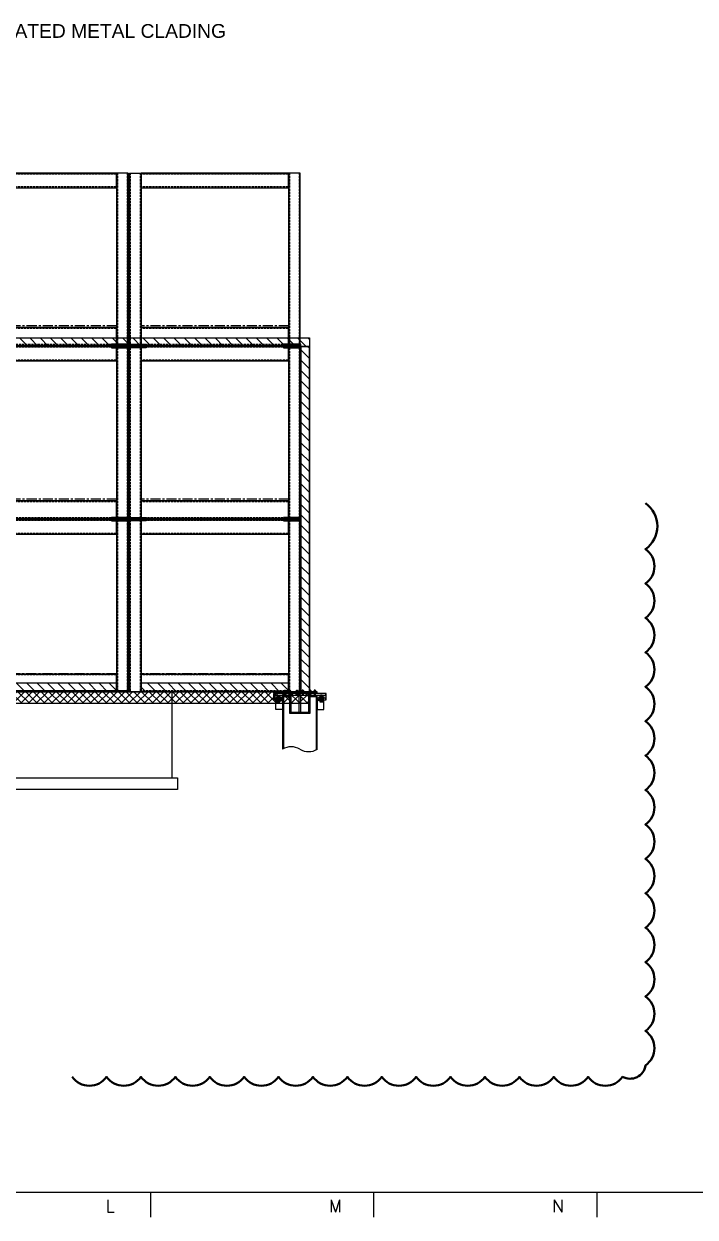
# Model space of a CAD drawing. Header units: millimetres. Extents: x 66027 to 360317, y -114806 to -64032.
# Drawn here: x 334986 to 346695, y -114182 to -93380 of the extents above; entities that cross this region are included whole.
import ezdxf

# ---------------------------------------------------------------- set-up
doc = ezdxf.new("R2010")
doc.units = ezdxf.units.MM
doc.header["$LTSCALE"] = 140
doc.linetypes.add('CENTER', pattern=[2, 1.25, -0.25, 0.25, -0.25])
doc.linetypes.add('HIDDEN', pattern=[0.375, 0.25, -0.125])
for name, color, linetype in [('1', 7, 'Continuous'), ('C_CEN', 1, 'CENTER'), ('C_COLUMN-01', 2, 'Continuous'), ('C_CONC', 3, 'Continuous'), ('C_GIRDER', 2, 'Continuous'), ('C_HAT', 253, 'Continuous'), ('C_TEXT_01', 2, 'Continuous'), ('CONC', 3, 'Continuous'), ('finish', 1, 'Continuous'), ('PLATE', 2, 'Continuous'), ('TAN-TIT', 30, 'Continuous'), ('나사산', 1, 'Continuous'), ('중심선', 1, 'CENTER')]:
    doc.layers.add(name, color=color, linetype=linetype)
doc.layers.add('C_REV', color=4, linetype='Continuous', lineweight=50)
doc.styles.add('Arial', font='arial.ttf')
doc.styles.add('COM', font='COMPLEX', dxfattribs={"height": 5})

# ---------------------------------------------------------------- blocks, each defined once
blk = doc.blocks.new('BORDER')
at = {"layer": 'TAN-TIT'}
for p, q in [((4977, 3520), (232823, 3520)), ((160720, 3520), (160720, 2078)), ((173699, 3520), (173699, 2078)), ((186677, 3520), (186677, 2078))]:
    blk.add_line(p, q, dxfattribs=at)
at = {"layer": 'TAN-TIT', "style": 'COM'}
for s, p in [('L', (158124, 2366)), ('M', (171103, 2366)), ('N', (184082, 2366))]:
    blk.add_text(s, height=721, dxfattribs=at).set_placement(p)
blk = doc.blocks.new('_DatumFilled')
at = {"color": 0, "linetype": 'ByBlock'}
blk.add_solid([(0, 0.6), (-1, 0), (0, -0.6)], dxfattribs=at)
blk = doc.blocks.new('A$C6AAD2DAC')
at = {"layer": 'C_GIRDER'}
h = blk.add_hatch(dxfattribs=at)
h.set_pattern_fill('AR-CONC', color=8, scale=5, style=0)
h.set_pattern_definition([(50, (-570551.594, 28468.113), (35.8630091, -3.1376067), [3.75, -41.25]), (355, (-570551.594, 28468.113), (-6.9375667, 37.6096067), [3, -33]), (100.4514, (-570548.605, 28467.85), (28.925469, 34.471977), [3.1870095, -35.0571056]), (46.1842, (-570551.594, 28478.113), (53.3620524, -8.2759507), [5.625, -61.875]), (96.6356, (-570547.147, 28477.423), (46.7331353, 48.7058935), [4.7805144, -52.58565]), (351.1842, (-570551.594, 28478.113), (46.733097, 48.70593), [4.5, -49.5]), (21, (-570546.594, 28475.613), (29.8453526, -20.1309445), [3.75, -41.25]), (326, (-570546.594, 28475.613), (12.1657666, 36.2575023), [3, -33]), (71.4514, (-570544.107, 28473.936), (42.0111314, 16.1265248), [3.1870095, -35.0571056]), (37.5, (-570551.594, 28468.113), (0.60799277, 16.6446927), [0, -32.6, 0, -33.5, 0, -33.125]), (7.5, (-570551.594, 28468.113), (13.15347687, 19.7205856), [0, -19.1, 0, -31.85, 0, -12.625]), (327.5, (-570562.744, 28468.113), (26.6911218, -1.1277436), [0, -12.5, 0, -39, 0, -51.75]), (317.5, (-570567.744, 28468.113), (29.1593085, 5.0052491), [0, -16.25, 0, -25.9, 0, -36.75])])
h.paths.add_polyline_path([(66, -30), (6, -30), (6, -80), (31, -80), (31, -70), (58, -70), (56, -69, -0.038368), (54, -68), (54, -48, -0.038368), (56, -47), (58, -46), (66, -46)])
h.paths.add_polyline_path([(156, -50), (170, -50), (306, -50), (306, -30), (96, -30), (96, -46), (104, -46), (106, -47, -0.038368), (108, -48), (108, -68, -0.038368), (106, -69), (104, -70), (131, -70), (131, -80), (156, -80)])
h.paths.add_polyline_path([(779, -33), (790, -36), (792, -30), (606, -30), (606, -50), (742, -50), (756, -50), (756, -80), (781, -80), (781, -70), (808, -70), (806, -69, -0.038368), (804, -68), (804, -48, -0.038368), (806, -47), (808, -46), (816, -46), (816, -30), (792, -30), (790, -36), (794, -36), (778, -69)])
h.paths.add_polyline_path([(906, -30), (846, -30), (846, -46), (854, -46), (856, -47, -0.038368), (858, -48), (858, -68, -0.038368), (856, -69), (854, -70), (881, -70), (881, -80), (906, -80)])
h.paths.add_polyline_path([(281, -50), (281, -350), (631, -350), (631, -50), (606, -50), (606, -330), (306, -330), (306, -50)])
at = {"layer": 'C_HAT'}
h = blk.add_hatch(dxfattribs=at)
h.set_pattern_fill('ANSI31', color=8, scale=100, style=0)
h.set_pattern_definition([(45, (-574219.121, 21868.165), (-8.83883476, 8.83883476), [])])
h.paths.add_polyline_path([(456, 30), (156, 30), (156, 10), (456, 10)])
h = blk.add_hatch(dxfattribs=at)
h.set_pattern_fill('ANSI31', color=8, scale=100, style=0)
h.set_pattern_definition([(135, (575131.121, 21868.165), (8.83883476, 8.83883476), [])])
h.paths.add_polyline_path([(456, 30), (756, 30), (756, 10), (456, 10)])
at = {"color": 8}
for p, q in [((181, 46), (179, 45)), ((179, 45), (179, 31)), ((181, 30), (179, 31)), ((211, 46), (181, 46)), ((211, 30), (181, 30)), ((186, 56), (187, 57)), ((186, -29), (186, 56)), ((186, 56), (206, 56)), ((187, 57), (205, 57)), ((187, 45), (187, 31)), ((205, 57), (206, 56)), ((205, 45), (205, 31)), ((206, 56), (206, -29)), ((213, 45), (211, 46)), ((213, 31), (211, 30)), ((213, 45), (213, 31)), ((262, 46), (260, 45)), ((260, 45), (260, 31)), ((262, 30), (260, 31)), ((292, 46), (262, 46)), ((292, 30), (262, 30)), ((267, 56), (268, 57)), ((267, -29), (267, 56)), ((267, 56), (287, 56)), ((268, 57), (286, 57)), ((268, 45), (268, 31)), ((286, 57), (287, 56)), ((286, 45), (286, 31)), ((287, 56), (287, -29)), ((294, 45), (292, 46)), ((294, 31), (292, 30)), ((294, 45), (294, 31)), ((391, 46), (389, 45)), ((389, 45), (389, 31)), ((391, 30), (389, 31)), ((421, 46), (391, 46)), ((421, 30), (391, 30)), ((396, 56), (397, 57)), ((396, -29), (396, 56)), ((396, 56), (416, 56)), ((397, 57), (415, 57)), ((397, 45), (397, 31)), ((415, 57), (416, 56)), ((415, 45), (415, 31)), ((416, 56), (416, -29)), ((423, 45), (421, 46)), ((423, 31), (421, 30)), ((423, 45), (423, 31)), ((489, 45), (491, 46)), ((489, 45), (489, 31)), ((489, 31), (491, 30)), ((491, 46), (521, 46)), ((491, 30), (521, 30)), ((497, 57), (496, 56)), ((516, 56), (496, 56)), ((496, 56), (496, -29)), ((515, 57), (497, 57)), ((497, 45), (497, 31)), ((516, 56), (515, 57)), ((515, 45), (515, 31)), ((516, -29), (516, 56)), ((521, 46), (523, 45)), ((521, 30), (523, 31)), ((523, 45), (523, 31)), ((618, 45), (620, 46)), ((618, 45), (618, 31)), ((618, 31), (620, 30)), ((620, 46), (650, 46)), ((620, 30), (650, 30)), ((626, 57), (625, 56)), ((645, 56), (625, 56)), ((625, 56), (625, -29)), ((644, 57), (626, 57)), ((626, 45), (626, 31)), ((645, 56), (644, 57)), ((644, 45), (644, 31)), ((645, -29), (645, 56)), ((650, 46), (652, 45)), ((650, 30), (652, 31)), ((652, 45), (652, 31)), ((699, 45), (701, 46)), ((699, 45), (699, 31)), ((699, 31), (701, 30)), ((701, 46), (731, 46)), ((701, 30), (731, 30)), ((707, 57), (706, 56)), ((726, 56), (706, 56)), ((706, 56), (706, -29)), ((725, 57), (707, 57)), ((707, 45), (707, 31)), ((726, 56), (725, 57)), ((725, 45), (725, 31)), ((726, -29), (726, 56)), ((731, 46), (733, 45)), ((731, 30), (733, 31)), ((733, 45), (733, 31)), ((58, -46), (54, -48)), ((54, -48), (54, -68)), ((58, -70), (54, -68)), ((58, -120), (54, -122)), ((54, -122), (54, -142)), ((58, -144), (54, -142)), ((104, -46), (58, -46)), ((104, -70), (58, -70)), ((104, -120), (58, -120)), ((104, -144), (58, -144)), ((66, -32), (68, -30)), ((66, -32), (66, -150)), ((66, -32), (96, -32)), ((66, -150), (96, -150)), ((66, -150), (68, -152)), ((68, -30), (94, -30)), ((68, -48), (68, -68)), ((68, -122), (68, -142)), ((68, -152), (94, -152)), ((94, -30), (96, -32)), ((94, -48), (94, -68)), ((94, -122), (94, -142)), ((94, -152), (96, -150)), ((96, -150), (96, -32)), ((108, -48), (104, -46)), ((108, -68), (104, -70)), ((108, -122), (104, -120)), ((108, -142), (104, -144)), ((108, -48), (108, -68)), ((108, -122), (108, -142)), ((186, -29), (206, -29)), ((186, -29), (187, -30)), ((187, -30), (205, -30)), ((205, -30), (206, -29)), ((256, -30), (257, -29)), ((267, -29), (287, -29)), ((267, -29), (268, -30)), ((268, -30), (286, -30)), ((396, -29), (416, -29)), ((396, -29), (397, -30)), ((397, -30), (415, -30)), ((415, -30), (416, -29)), ((516, -29), (496, -29)), ((497, -30), (496, -29)), ((515, -30), (497, -30)), ((516, -29), (515, -30)), ((645, -29), (625, -29)), ((644, -30), (626, -30)), ((645, -29), (644, -30)), ((656, -30), (655, -29)), ((726, -29), (706, -29)), ((707, -30), (706, -29)), ((725, -30), (707, -30)), ((726, -29), (725, -30)), ((804, -48), (808, -46)), ((804, -48), (804, -68)), ((804, -68), (808, -70)), ((804, -122), (808, -120)), ((804, -122), (804, -142)), ((804, -142), (808, -144)), ((808, -46), (854, -46)), ((808, -70), (854, -70)), ((808, -120), (854, -120)), ((808, -144), (854, -144)), ((818, -30), (816, -32)), ((816, -150), (816, -32)), ((846, -32), (816, -32)), ((846, -150), (816, -150)), ((818, -152), (816, -150)), ((844, -30), (818, -30)), ((818, -48), (818, -68)), ((818, -122), (818, -142)), ((844, -152), (818, -152)), ((846, -32), (844, -30)), ((844, -48), (844, -68)), ((844, -122), (844, -142)), ((846, -150), (844, -152)), ((846, -32), (846, -150)), ((854, -46), (858, -48)), ((854, -70), (858, -68)), ((854, -120), (858, -122)), ((854, -144), (858, -142)), ((858, -48), (858, -68)), ((858, -122), (858, -142))]:
    blk.add_line(p, q, dxfattribs=at)
for points in [[(226, 10), (166, 10), (166, 0), (226, 0)], [(307, 10), (247, 10), (247, 0), (307, 0)], [(436, 10), (376, 10), (376, 0), (436, 0)], [(476, 10), (536, 10), (536, 0), (476, 0)], [(605, 10), (665, 10), (665, 0), (605, 0)], [(686, 10), (746, 10), (746, 0), (686, 0)], [(31, -70), (131, -70), (131, -80), (31, -80)], [(31, -120), (131, -120), (131, -110), (31, -110)], [(36, -110), (136, -110), (156, -130), (156, -280), (36, -280)], [(876, -110), (776, -110), (756, -130), (756, -280), (876, -280)], [(881, -70), (781, -70), (781, -80), (881, -80)], [(881, -120), (781, -120), (781, -110), (881, -110)]]:
    blk.add_lwpolyline(points, close=True, dxfattribs=at)
for centre, radius, start, end in [((183, 38), 7.66, 55.591, 124.409), ((183, 38), 7.66, 235.591, 304.409), ((196, 16), 30, 90.4002, 107.1986), ((196, 60), 30, 252.8014, 269.5998), ((196, 16), 30, 72.8014, 89.5998), ((196, 60), 30, 270.4002, 287.1986), ((209, 38), 7.66, 55.591, 124.409), ((209, 38), 7.66, 235.591, 304.409), ((264, 38), 7.66, 55.591, 124.409), ((264, 38), 7.66, 235.591, 304.409), ((277, 16), 30, 90.4002, 107.1986), ((277, 60), 30, 252.8014, 269.5998), ((277, 16), 30, 72.8014, 89.5998), ((277, 60), 30, 270.4002, 287.1986), ((290, 38), 7.66, 55.591, 124.409), ((290, 38), 7.66, 235.591, 304.409), ((393, 38), 7.66, 55.591, 124.409), ((393, 38), 7.66, 235.591, 304.409), ((406, 16), 30, 90.4002, 107.1986), ((406, 60), 30, 252.8014, 269.5998), ((406, 16), 30, 72.8014, 89.5998), ((406, 60), 30, 270.4002, 287.1986), ((419, 38), 7.66, 55.591, 124.409), ((419, 38), 7.66, 235.591, 304.409), ((493, 38), 7.66, 55.591, 124.409), ((493, 38), 7.66, 235.591, 304.409), ((506, 16), 30, 90.4002, 107.1986), ((506, 60), 30, 252.8014, 269.5998), ((506, 16), 30, 72.8014, 89.5998), ((506, 60), 30, 270.4002, 287.1986), ((519, 38), 7.66, 55.591, 124.409), ((519, 38), 7.66, 235.591, 304.409), ((622, 38), 7.66, 55.591, 124.409), ((622, 38), 7.66, 235.591, 304.409), ((635, 16), 30, 90.4002, 107.1986), ((635, 60), 30, 252.8014, 269.5998), ((635, 16), 30, 72.8014, 89.5998), ((635, 60), 30, 270.4002, 287.1986), ((648, 38), 7.66, 55.591, 124.409), ((648, 38), 7.66, 235.591, 304.409), ((703, 38), 7.66, 55.591, 124.409), ((703, 38), 7.66, 235.591, 304.409), ((716, 16), 30, 90.4002, 107.1986), ((716, 60), 30, 252.8014, 269.5998), ((716, 16), 30, 72.8014, 89.5998), ((716, 60), 30, 270.4002, 287.1986), ((729, 38), 7.66, 55.591, 124.409), ((729, 38), 7.66, 235.591, 304.409), ((61, -58), 11.7, 55.591, 124.409), ((61, -58), 11.7, 235.591, 304.409), ((61, -132), 11.7, 55.591, 124.409), ((61, -132), 11.7, 235.591, 304.409), ((81, -92), 46, 90.4002, 107.1986), ((81, -24), 46, 252.8014, 269.5998), ((81, -166), 46, 90.4002, 107.1986), ((81, -98), 46, 252.8014, 269.5998), ((81, -92), 46, 72.8014, 89.5998), ((81, -24), 46, 270.4002, 287.1986), ((81, -166), 46, 72.8014, 89.5998), ((81, -98), 46, 270.4002, 287.1986), ((101, -58), 11.7, 55.591, 124.409), ((101, -58), 11.7, 235.591, 304.409), ((101, -132), 11.7, 55.591, 124.409), ((101, -132), 11.7, 235.591, 304.409), ((811, -58), 11.7, 55.591, 124.409), ((811, -58), 11.7, 235.591, 304.409), ((811, -132), 11.7, 55.591, 124.409), ((811, -132), 11.7, 235.591, 304.409), ((831, -92), 46, 90.4002, 107.1986), ((831, -24), 46, 252.8014, 269.5998), ((831, -166), 46, 90.4002, 107.1986), ((831, -98), 46, 252.8014, 269.5998), ((831, -92), 46, 72.8014, 89.5998), ((831, -24), 46, 270.4002, 287.1986), ((831, -166), 46, 72.8014, 89.5998), ((831, -98), 46, 270.4002, 287.1986), ((851, -58), 11.7, 55.591, 124.409), ((851, -58), 11.7, 235.591, 304.409), ((851, -132), 11.7, 55.591, 124.409), ((851, -132), 11.7, 235.591, 304.409)]:
    blk.add_arc(centre, radius, start, end, dxfattribs=at)
at = {"layer": 'C_CEN', "color": 8, "linetype": 'Continuous'}
for centre, start, end in [((304, -1225), 59.1258, 120.8742), ((608, -715), 239.1258, 300.8742)]:
    blk.add_arc(centre, 297, start, end, dxfattribs=at)
at = {"layer": 'C_GIRDER', "color": 8}
for p, q in [((281, -350), (281, -50)), ((631, -50), (631, -350)), ((631, -350), (281, -350))]:
    blk.add_line(p, q, dxfattribs=at)
for points in [[(0, 0), (6, 0), (6, -110), (0, -110)], [(456, 10), (156, 10), (156, 30), (456, 30)], [(456, 10), (756, 10), (756, 30), (456, 30)], [(912, 0), (906, 0), (906, -110), (912, -110)], [(306, -30), (606, -30), (606, -330), (306, -330)], [(446, -30), (466, -30), (466, -330), (446, -330)]]:
    blk.add_lwpolyline(points, close=True, dxfattribs=at)
at = {"layer": 'CONC', "color": 8}
for points in [[(170, -960), (170, -50), (281, -50)], [(631, -50), (742, -50), (742, -980)]]:
    blk.add_lwpolyline(points, dxfattribs=at)
at = {"layer": 'PLATE', "color": 8}
for points in [[(906, -30), (906, 0), (6, 0), (6, -30)], [(156, -80), (156, -110), (6, -110), (6, -80)], [(756, -80), (756, -110), (906, -110), (906, -80)]]:
    blk.add_lwpolyline(points, close=True, dxfattribs=at)
for points in [[(156, -967), (156, -50), (170, -50), (170, -960)], [(756, -973), (756, -50), (742, -50), (742, -980)]]:
    blk.add_lwpolyline(points, dxfattribs=at)
at = {"layer": '나사산', "color": 8}
for p, q in [((187, 57), (187, -30)), ((205, 57), (205, -30)), ((268, 57), (268, -30)), ((286, 57), (286, -30)), ((397, 57), (397, -30)), ((415, 57), (415, -30)), ((497, 57), (497, -30)), ((515, 57), (515, -30)), ((626, 57), (626, -30)), ((644, 57), (644, -30)), ((707, 57), (707, -30)), ((725, 57), (725, -30)), ((68, -152), (68, -32)), ((94, -152), (94, -32)), ((818, -152), (818, -32)), ((844, -152), (844, -32))]:
    blk.add_line(p, q, dxfattribs=at)
at = {"layer": '중심선', "color": 8}
for p, q in [((196, -32), (196, 59)), ((196, 28), (196, 48)), ((196, 45), (196, -31)), ((277, -32), (277, 59)), ((277, 28), (277, 48)), ((277, 45), (277, -31)), ((406, -32), (406, 59)), ((406, 28), (406, 48)), ((406, 45), (406, -31)), ((506, -32), (506, 59)), ((506, 28), (506, 48)), ((506, 45), (506, -31)), ((635, -32), (635, 59)), ((635, 28), (635, 48)), ((635, 45), (635, -31)), ((716, -32), (716, 59)), ((716, 28), (716, 48)), ((716, 45), (716, -31)), ((81, -20), (81, -152)), ((81, -30), (81, -22)), ((81, -152), (81, -118)), ((831, -20), (831, -152)), ((831, -30), (831, -22)), ((831, -152), (831, -118))]:
    blk.add_line(p, q, dxfattribs=at)
at = {"color": 8, "yscale": 20, "zscale": 20}
for p, xscale in [((156, -80), 20), ((756, -80), -20)]:
    blk.add_blockref('_DatumFilled', p, dxfattribs=dict(at, xscale=xscale))
blk = doc.blocks.new('A$C72F612F9')
at = {"layer": 'C_GIRDER'}
h = blk.add_hatch(dxfattribs=at)
h.set_pattern_fill('ANSI37', color=8, scale=30)
h.set_pattern_definition([(135, (559626.01, 32854.9), (67.351921, 67.351921), []), (45, (559626.01, 32854.9), (67.351921, -67.351921), [])])
h.paths.add_polyline_path([(21750, -300), (21750, -500), (30150, -500), (30150, -300)])
at = {"layer": 'finish'}
h = blk.add_hatch(dxfattribs=at)
h.set_pattern_fill('ANSI31', color=8, scale=40, style=0)
h.set_pattern_definition([(135, (559262.07, 38874.9), (89.80256, 89.80256), [])])
h.paths.add_polyline_path([(21000, 5870), (21000, 5720), (30150, 5720), (30150, 5870)])
h = blk.add_hatch(dxfattribs=at)
h.set_pattern_fill('ANSI31', color=8, scale=40, style=0)
h.set_pattern_definition([(135, (550884.3, 58955.23), (89.80256, 89.80256), [])])
h.paths.add_polyline_path([(30000, -300), (30150, -300), (30150, 5720), (30000, 5720)])
h = blk.add_hatch(dxfattribs=at)
h.set_pattern_fill('ANSI31', color=8, scale=40, style=0)
h.set_pattern_definition([(135, (562626.01, 32854.9), (89.80256, 89.80256), [])])
h.paths.add_polyline_path([(24214, -150), (26787, -150), (26787, -300), (24214, -300)])
h = blk.add_hatch(dxfattribs=at)
h.set_pattern_fill('ANSI31', color=8, scale=40, style=0)
h.set_pattern_definition([(135, (565626.01, 32854.9), (89.80256, 89.80256), [])])
h.paths.add_polyline_path([(27214, -150), (29787, -150), (29787, -300), (27214, -300)])
at = {"layer": 'C_CEN', "color": 8}
for p, q in [((26793, 6082), (24213, 6082)), ((26793, 6050), (24213, 6050)), ((29793, 6082), (27213, 6082)), ((29793, 6050), (27213, 6050)), ((26793, 3062), (24213, 3062)), ((26793, 3030), (24213, 3030)), ((29793, 3062), (27213, 3062)), ((29793, 3030), (27213, 3030)), ((26787, 16), (24214, 16)), ((26787, 10), (24214, 10)), ((29787, 16), (27214, 16)), ((27214, 16), (27214, 10)), ((29787, 10), (27214, 10))]:
    blk.add_line(p, q, dxfattribs=at)
at = {"layer": 'C_COLUMN-01', "color": 8}
for points in [[(26990, 5760), (26990, 8740), (26787, 8740), (26787, 5760)], [(27010, 5760), (27010, 8740), (27213, 8740), (27213, 5760)], [(29990, 5760), (29990, 8740), (29787, 8740), (29787, 5760)], [(26787, 5700), (26787, 2740)], [(26990, 2740), (26990, 5700)], [(27010, 2740), (27010, 5700)], [(27213, 5700), (27213, 2740)], [(29787, 5700), (29787, 2740)], [(29990, 2740), (29990, 5700)], [(26787, 2680), (26787, -300), (26990, -300), (26990, 2680)], [(27213, 2680), (27213, -300), (27010, -300), (27010, 2680)], [(29787, 2680), (29787, -300), (29990, -300), (29990, 2680)]]:
    blk.add_lwpolyline(points, dxfattribs=at)
at = {"layer": 'C_CONC', "color": 8, "ltscale": 0.1}
blk.add_line((27000, -284), (24000, -284), dxfattribs=at)
at = {"layer": 'C_CONC', "color": 8}
for q in [(27000, -300), (27750, -1800)]:
    blk.add_line((27750, -300), q, dxfattribs=at)
for points in [[(23250, -300), (27750, -300)], [(23250, -1800), (27750, -1800)]]:
    blk.add_lwpolyline(points, dxfattribs=at)
at = {"layer": 'C_CONC', "color": 8, "ltscale": 0.1}
blk.add_lwpolyline([(27850, -2000), (23150, -2000), (23150, -1800), (27850, -1800), (27850, -2000)], dxfattribs=at)
at = {"layer": 'C_GIRDER', "color": 8}
for p, q in [((24213, 8740), (26787, 8740)), ((27213, 8740), (29787, 8740))]:
    blk.add_line(p, q, dxfattribs=at)
at = {"layer": 'C_GIRDER', "color": 8, "linetype": 'HIDDEN', "ltscale": 0.1}
for p, q in [((26803, 8740), (26803, 5760)), ((26974, 8740), (26974, 5760)), ((27026, 8740), (27026, 5760)), ((27197, 8740), (27197, 5760)), ((29803, 8740), (29803, 5760)), ((29974, 8740), (29974, 5760)), ((26787, 8727), (24213, 8727)), ((29787, 8727), (27213, 8727)), ((26787, 8502), (24213, 8502)), ((29787, 8502), (27213, 8502)), ((26787, 6034), (24213, 6034)), ((29787, 6034), (27213, 6034)), ((26700, 5756), (24300, 5756)), ((26700, 5707), (24300, 5707)), ((26803, 5700), (26803, 2740)), ((26974, 5700), (26974, 2740)), ((27026, 5700), (27026, 2740)), ((27197, 5700), (27197, 2740)), ((29700, 5756), (27300, 5756)), ((29700, 5707), (27300, 5707)), ((29803, 5700), (29803, 2740)), ((29974, 5700), (29974, 2740)), ((26787, 5482), (24213, 5482)), ((29787, 5482), (27213, 5482)), ((26787, 3014), (24213, 3014)), ((29787, 3014), (27213, 3014)), ((26700, 2736), (24300, 2736)), ((29700, 2736), (27300, 2736)), ((26700, 2687), (24300, 2687)), ((26803, 2680), (26803, -300)), ((26974, 2680), (26974, -300)), ((27026, 2680), (27026, -300)), ((27197, 2680), (27197, -300)), ((29700, 2687), (27300, 2687)), ((29803, 2680), (29803, -300)), ((29974, 2680), (29974, -300)), ((26787, 2462), (24213, 2462)), ((29787, 2462), (27213, 2462)), ((26787, -6), (24214, -6)), ((29787, -6), (27214, -6)), ((26787, -284), (24214, -284)), ((29787, -284), (27214, -284))]:
    blk.add_line(p, q, dxfattribs=at)
at = {"layer": 'C_GIRDER', "color": 8}
for points in [[(26787, 8740), (24213, 8740)], [(24213, 8740), (24213, 8488), (26787, 8488), (26787, 8740)], [(29787, 8740), (27213, 8740)], [(27213, 8740), (27213, 8488), (29787, 8488), (29787, 8740)], [(26787, 5760), (26787, 6050), (24213, 6050), (24213, 5760)], [(29787, 5760), (29787, 6050), (27213, 6050), (27213, 5760)], [(24213, 5740), (24213, 5740), (26787, 5740)], [(26787, 5720), (24213, 5720)], [(24213, 5700), (24213, 5468), (26787, 5468), (26787, 5700)], [(27213, 5740), (27213, 5740), (29787, 5740)], [(29787, 5720), (27213, 5720)], [(27213, 5700), (27213, 5468), (29787, 5468), (29787, 5700)], [(26787, 2740), (26787, 3030), (24213, 3030), (24213, 2740)], [(29787, 2740), (29787, 3030), (27213, 3030), (27213, 2740)], [(24213, 2720), (24213, 2720), (26787, 2720)], [(27213, 2720), (27213, 2720), (29787, 2720)], [(26787, 2700), (24213, 2700)], [(24213, 2680), (24213, 2448), (26787, 2448), (26787, 2680)], [(29787, 2700), (27213, 2700)], [(27213, 2680), (27213, 2448), (29787, 2448), (29787, 2680)]]:
    blk.add_lwpolyline(points, dxfattribs=at)
for points in [[(27000, 5760), (26700, 5760), (26700, 5740), (27000, 5740)], [(27000, 5740), (26700, 5740), (26700, 5720), (27000, 5720)], [(27000, 5720), (26700, 5720), (26700, 5700), (27000, 5700)], [(27000, 5760), (27300, 5760), (27300, 5740), (27000, 5740)], [(27000, 5740), (27300, 5740), (27300, 5720), (27000, 5720)], [(27000, 5720), (27300, 5720), (27300, 5700), (27000, 5700)], [(30000, 5760), (29700, 5760), (29700, 5740), (30000, 5740)], [(30000, 5740), (29700, 5740), (29700, 5720), (30000, 5720)], [(30000, 5720), (29700, 5720), (29700, 5700), (30000, 5700)], [(27000, 2740), (26700, 2740), (26700, 2720), (27000, 2720)], [(27000, 2720), (26700, 2720), (26700, 2700), (27000, 2700)], [(27000, 2740), (27300, 2740), (27300, 2720), (27000, 2720)], [(27000, 2720), (27300, 2720), (27300, 2700), (27000, 2700)], [(30000, 2740), (29700, 2740), (29700, 2720), (30000, 2720)], [(30000, 2720), (29700, 2720), (29700, 2700), (30000, 2700)], [(27000, 2700), (26700, 2700), (26700, 2680), (27000, 2680)], [(27000, 2700), (27300, 2700), (27300, 2680), (27000, 2680)], [(30000, 2700), (29700, 2700), (29700, 2680), (30000, 2680)], [(26787, 10), (24214, 10), (24214, -300), (26787, -300)], [(29787, 10), (27214, 10), (27214, -300), (29787, -300)]]:
    blk.add_lwpolyline(points, close=True, dxfattribs=at)
at = {"layer": 'finish', "color": 8}
for p, q in [((27000, 8740), (27000, 8740)), ((21000, 5870), (30150, 5870)), ((30150, 5870), (30150, -300)), ((21000, 5720), (30150, 5720)), ((30000, 5720), (30000, -300)), ((26787, -150), (24214, -150)), ((26787, -150), (26787, -300)), ((29787, -150), (27214, -150)), ((27214, -150), (27214, -300)), ((29787, -150), (29787, -300)), ((26787, -300), (24214, -300)), ((29787, -300), (27214, -300))]:
    blk.add_line(p, q, dxfattribs=at)
blk.add_lwpolyline([(30150, 5720), (30000, 5720), (30000, -300), (30150, -300)], close=True, dxfattribs=at)
blk.add_lwpolyline([(21750, -300), (21750, -500), (30150, -500), (30150, -300), (21750, -300)], dxfattribs=at)
at = {"layer": 'finish'}
blk.add_blockref('A$C6AAD2DAC', (29528, -330), dxfattribs=at)

msp = doc.modelspace()

# ---------------------------------------------------------------- linework, layer by layer
at = {"layer": 'C_REV'}
msp.add_lwpolyline([(335828.3, -111736.6, 0.5205671), (336428.3, -111736.6, 0.5205671), (337028.3, -111736.6, 0.5205671), (337628.3, -111736.6, 0.5205671), (338228.3, -111736.6, 0.5205671), (338828.3, -111736.6, 0.5205671), (339428.3, -111736.6, 0.5205671), (340028.3, -111736.6, 0.5205671), (340628.3, -111736.6, 0.5205671), (341228.3, -111736.6, 0.5205671), (341828.3, -111736.6, 0.5205671), (342428.3, -111736.6, 0.5205671), (343028.3, -111736.6, 0.5205671), (343628.3, -111736.6, 0.5205671), (344228.3, -111736.6, 0.5205671), (344828.3, -111736.6, 0.5205671), (345428.3, -111736.6, 0.5205671), (345828.3, -111536.6, 0.5205671), (345828.3, -110936.6, 0.5205671), (345828.3, -110336.6, 0.5205671), (345828.3, -109736.6, 0.5205671), (345828.3, -109136.6, 0.5205671), (345828.3, -108536.6, 0.5205671), (345828.3, -107936.6, 0.5205671), (345828.3, -107336.6, 0.5205671), (345828.3, -106736.6, 0.5205671), (345828.3, -106136.6, 0.5205671), (345828.3, -105536.6, 0.5205671), (345828.3, -104936.6, 0.5205671), (345828.3, -104336.6, 0.5205671), (345828.3, -103736.6, 0.5205671), (345828.3, -103136.6, 0.5205671), (345828.3, -102536.6, 0.5205671), (345828.3, -101736.6, 0.5205671)], format="xyb", dxfattribs=at)

# ---------------------------------------------------------------- block references
at = {"layer": '1', "xscale": 0.3, "yscale": 0.3, "zscale": 0.3}
msp.add_blockref('BORDER', (288976.7, -114805.6), dxfattribs=at)
at = {"layer": 'C_CEN'}
msp.add_blockref('A$C72F612F9', (309816.2, -104725), dxfattribs=at)

# ---------------------------------------------------------------- texts
at = {"layer": 'C_TEXT_01', "style": 'Arial'}
msp.add_text('THK.150 INSULATED METAL CLADING', height=240, dxfattribs=at).set_placement((332419.4, -93623.3))

doc.saveas('drawing.dxf')
